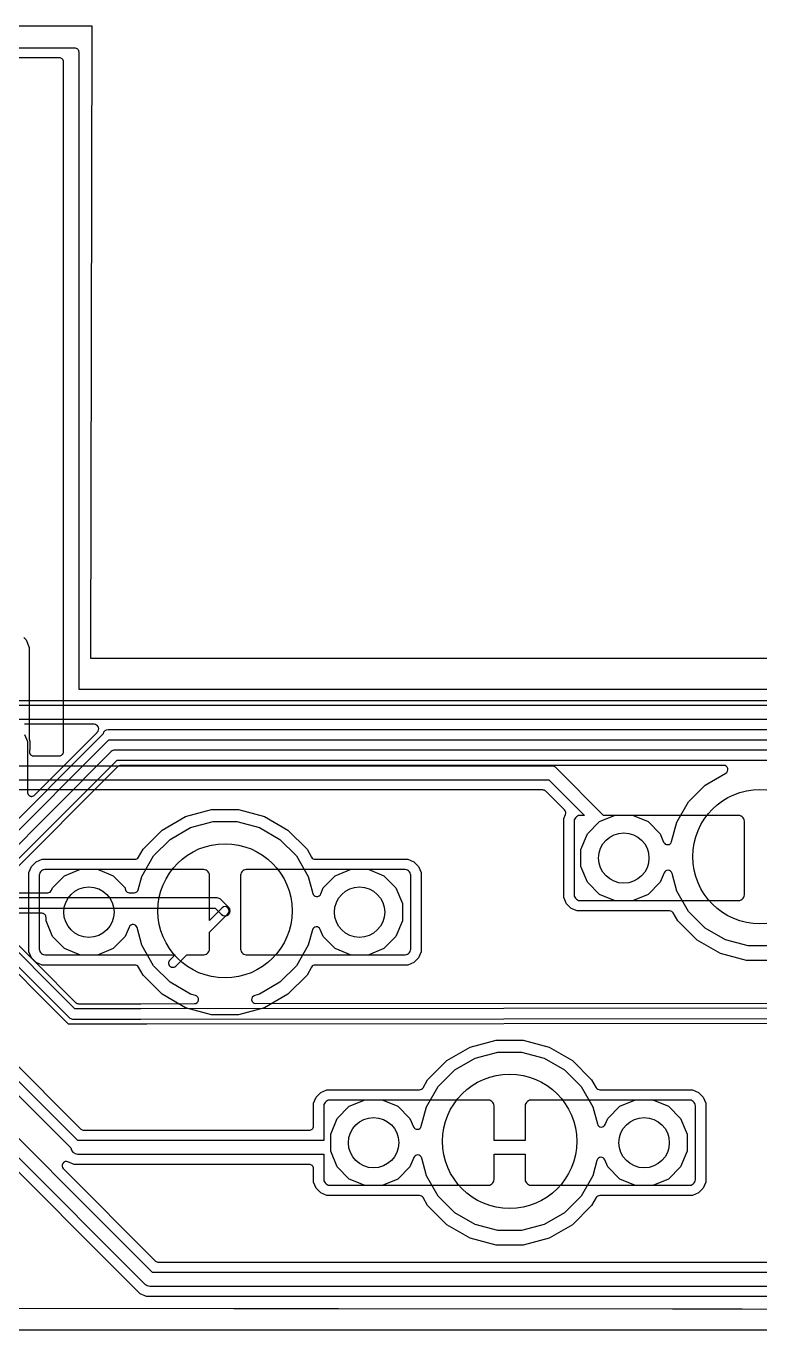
# Model space of a CAD drawing. Header units: millimetres. Extents: x -2 to 198, y 1 to 114.
# Drawn here: x 107.32 to 129.2, y 74.92 to 113.75 of the extents above; entities that cross this region are included whole.
import ezdxf

# ---------------------------------------------------------------- set-up
doc = ezdxf.new("R2010")
doc.units = ezdxf.units.MM

msp = doc.modelspace()

# ---------------------------------------------------------------- linework, layer by layer
at = {"layer": '16_copper'}
for points in [[(159.125, 93.99), (108.902, 93.99), (108.902, 112.973, 0.414214), (108.777, 113.098), (87.615, 113.098, 0.414214), (87.49, 112.973), (87.49, 94.411), (31.86, 94.411, 0.052526)], [(157.817, 93.514), (94.376, 93.514), (93.826, 94.064), (93.826, 95.053, 0.985666), (93.425, 95.508), (93.392, 95.475, 0.405782), (93.419, 95.053), (93.419, 93.992), (92.804, 93.377), (41.054, 93.377, 0.394851), (40.777, 93.368), (34.085, 86.677), (26.428, 86.716, 1), (26.426, 86.31), (34.168, 86.27), (34.179, 86.271, 0.186646), (34.313, 86.329), (41.055, 93.072), (92.868, 93.072, 0.198912), (92.975, 93.117), (93.587, 93.728), (94.148, 93.167, 0.198912), (94.291, 93.107), (157.733, 93.107)], [(107.281, 92.646), (107.366, 92.44), (107.366, 90.933), (107.367, 90.926), (107.367, 90.92), (107.368, 90.913), (107.369, 90.906), (107.371, 90.899), (107.373, 90.892), (107.376, 90.886), (107.378, 90.879), (107.382, 90.873), (107.385, 90.867), (107.389, 90.862), (107.393, 90.856), (107.398, 90.851), (107.402, 90.845), (107.408, 90.841), (107.413, 90.836), (107.418, 90.832), (107.424, 90.828), (107.43, 90.825), (107.436, 90.821), (107.443, 90.819), (107.449, 90.816), (107.456, 90.814), (107.462, 90.811), (107.469, 90.811), (107.476, 90.809), (107.483, 90.809), (107.49, 90.808), (107.497, 90.809, 0.185929), (107.579, 90.845), (109.425, 92.691, 0.04107), (109.438, 92.707), (109.443, 92.713), (109.445, 92.719, 0.693992), (109.349, 92.955), (107.273, 92.955, 0.668185)], [(155.873, 92.792), (109.767, 92.792, 0.362477), (109.617, 92.667), (106.384, 89.434), (103.359, 89.434), (101.499, 91.294, 0.198912), (101.391, 91.339), (100.946, 91.339), (100.922, 91.363, 0.934881), (100.349, 91.557), (100.334, 91.511, 0.567443), (100.706, 91.148), (100.775, 91.079, 0.198912), (100.883, 91.034), (101.328, 91.034), (103.188, 89.174, 0.198912), (103.296, 89.129), (106.408, 89.129, 0.362477), (106.558, 89.254), (109.791, 92.488), (155.81, 92.488)], [(153.825, 92.187), (109.971, 92.187, 0.198912), (109.864, 92.143), (106.531, 88.81), (103.212, 88.81), (103.204, 88.809), (101.231, 90.782, 0.198912), (101.159, 90.812), (100.682, 90.812, 0.947939), (100.102, 90.64), (100.117, 90.595, 0.686485), (100.682, 90.609), (101.117, 90.609), (103.061, 88.665, 0.429253), (103.212, 88.505), (106.594, 88.505, 0.198912), (106.702, 88.549), (110.035, 91.882), (153.762, 91.882)], [(129.546, 86.352), (128.845, 86.352), (128.169, 86.533), (127.562, 86.883), (127.067, 87.379), (126.716, 87.985), (126.575, 88.514, 0.71659), (126.339, 88.529), (126.222, 88.249), (125.863, 87.889), (125.393, 87.695), (124.885, 87.695), (124.416, 87.889), (124.056, 88.249), (123.862, 88.718), (123.862, 89.226), (124.056, 89.696), (124.416, 90.055), (124.885, 90.25), (125.393, 90.25), (125.863, 90.055), (126.222, 89.696), (126.326, 89.447, 0.71659), (126.562, 89.462), (126.716, 90.039), (127.067, 90.646), (127.562, 91.141), (128.178, 91.497, 0.767327), (128.115, 91.73), (110.149, 91.73, 0.198912), (110.061, 91.693), (106.72, 88.352)], [(100.204, 87.935), (107.97, 87.935, 0.303348), (108.085, 88.012), (108.114, 88.082), (108.474, 88.442), (108.943, 88.636), (109.451, 88.636), (109.921, 88.442), (110.28, 88.082, 0.459968), (110.425, 87.935), (110.547, 87.935, 0.339453), (110.668, 88.027), (110.774, 88.425), (111.125, 89.032), (111.62, 89.527), (112.227, 89.878), (112.903, 90.059), (113.604, 90.059), (114.28, 89.878), (114.887, 89.527), (115.382, 89.032), (115.732, 88.425), (115.869, 87.917, 0.71659), (116.105, 87.902), (116.179, 88.082), (116.539, 88.442), (117.008, 88.636), (117.516, 88.636), (117.986, 88.442), (118.345, 88.082), (118.54, 87.613), (118.54, 87.105), (118.345, 86.635), (117.986, 86.276), (117.516, 86.081), (117.008, 86.081), (116.539, 86.276), (116.179, 86.635), (116.092, 86.847, 0.716599), (115.856, 86.831), (115.732, 86.372), (115.382, 85.765), (114.887, 85.27), (114.28, 84.919), (114.138, 84.881, 0.877361), (114.171, 84.636), (132.208, 84.651)], [(100.393, 87.478), (112.959, 87.478), (113.146, 87.291, 1), (113.361, 87.506), (113.13, 87.738, 0.198912), (113.022, 87.782), (100.33, 87.782, 0.198912)], [(132.386, 84.499), (110.744, 84.48), (108.775, 84.48), (106.28, 86.976, 0.198912), (106.172, 87.02), (102.007, 87.02, 0.198912), (101.899, 86.976), (100.544, 85.621, 0.934881), (100.351, 85.048), (100.396, 85.033, 0.567443), (100.759, 85.405), (102.07, 86.716), (106.109, 86.716), (108.604, 84.22, 0.198912), (108.712, 84.176), (110.744, 84.176, 0.000215), (110.744, 84.176), (132.378, 84.194)], [(106.513, 86.958), (108.802, 84.669, 0.198912), (108.89, 84.633), (110.745, 84.633), (110.745, 84.633), (110.745, 84.633), (112.342, 84.634, 0.876609), (112.374, 84.88), (112.227, 84.919), (111.62, 85.27), (111.125, 85.765), (110.774, 86.372), (110.633, 86.9, 0.71659), (110.397, 86.916), (110.28, 86.635), (109.921, 86.276), (109.451, 86.081), (108.943, 86.081), (108.474, 86.276), (108.114, 86.635), (107.92, 87.105), (107.92, 87.2, 0.414214), (107.795, 87.325), (106.448, 87.325, 0.668185)], [(132.209, 84.042), (110.922, 84.023), (110.921, 84.023), (110.746, 84.023, 0.000212), (110.746, 84.023), (110.567, 84.023), (110.566, 84.023), (108.586, 84.023), (106.082, 86.527, 0.198912)]]:
    msp.add_lwpolyline(points, format="xyb", dxfattribs=at)
for points in [[(94.491, 93.666), (157.965, 93.666)], [(104.591, 75.559), (164.762, 75.509)]]:
    msp.add_lwpolyline(points, dxfattribs=at)
msp.add_lwpolyline([(121.386, 77.873), (120.709, 78.054), (120.102, 78.404), (119.607, 78.899), (119.257, 79.506), (119.115, 80.034, 0.71659), (118.879, 80.05), (118.763, 79.769), (118.404, 79.41), (117.934, 79.216), (117.426, 79.216), (116.956, 79.41), (116.597, 79.769), (116.403, 80.239), (116.403, 80.747), (116.597, 81.217), (116.956, 81.576), (117.426, 81.77), (117.934, 81.77), (118.404, 81.576), (118.763, 81.217), (118.866, 80.968, 0.71659), (119.102, 80.983), (119.257, 81.56), (119.607, 82.167), (120.102, 82.662), (120.709, 83.012), (121.386, 83.193), (122.086, 83.193), (122.763, 83.012), (123.37, 82.662), (123.865, 82.167), (124.215, 81.56), (124.351, 81.052, 0.71659), (124.587, 81.036), (124.662, 81.217), (125.021, 81.576), (125.491, 81.77), (125.999, 81.77), (126.469, 81.576), (126.828, 81.217), (127.022, 80.747), (127.022, 80.239), (126.828, 79.769), (126.469, 79.41), (125.999, 79.216), (125.491, 79.216), (125.021, 79.41), (124.662, 79.769), (124.574, 79.981, 0.71659), (124.338, 79.966), (124.215, 79.506), (123.865, 78.899), (123.37, 78.404), (122.763, 78.054), (122.086, 77.873)], format="xyb", close=True, dxfattribs=at)
at = {"layer": '1_copper'}
for points in [[(107.256, 95.536), (107.324, 95.468), (107.417, 95.244), (107.417, 92.534, 0.039903), (107.418, 92.514), (107.419, 92.511, 0.102019), (107.439, 92.455), (107.439, 92.203, 0.579998), (107.548, 92.014), (108.312, 92.014, 0.414214), (108.437, 92.139), (108.437, 112.684, 0.414214), (108.312, 112.809), (104.508, 112.809, 0.998875)], [(132.794, 76.626), (111.096, 76.626), (99.028, 88.694), (99.009, 88.71), (99.009, 96.052), (99.006, 96.08, 0.098197), (98.986, 96.124), (98.986, 107.772, 1), (98.783, 107.772), (98.783, 96.123, 0.154847), (98.759, 96.052), (98.759, 88.71, 0.449951), (98.741, 88.407), (110.868, 76.279, 0.198912), (111.012, 76.22), (132.878, 76.22, 0.198912)], [(103.461, 91.303), (122.903, 91.303), (123.964, 90.242), (123.827, 90.242), (123.79, 90.235), (123.756, 90.221), (123.724, 90.2), (123.698, 90.173), (123.677, 90.142), (123.663, 90.107), (123.655, 90.07), (123.655, 87.874), (123.663, 87.837), (123.677, 87.802), (123.698, 87.771), (123.724, 87.745), (123.756, 87.724), (123.79, 87.71), (123.827, 87.702), (128.564, 87.702), (128.6, 87.71), (128.635, 87.724), (128.666, 87.745), (128.693, 87.771), (128.714, 87.802), (128.728, 87.837), (128.735, 87.874), (128.735, 90.07), (128.728, 90.107), (128.714, 90.142), (128.693, 90.173), (128.666, 90.2), (128.635, 90.221), (128.6, 90.235), (128.564, 90.242), (124.538, 90.242), (123.131, 91.65, 0.198912), (122.987, 91.709), (103.474, 91.709)], [(129.598, 85.917), (128.793, 85.917), (128.016, 86.126), (127.32, 86.528), (126.751, 87.097), (126.613, 87.335, 0.267949), (126.505, 87.397), (123.747, 87.397), (123.565, 87.473), (123.426, 87.612), (123.351, 87.794), (123.351, 90.15), (123.399, 90.267, 0.303351), (123.372, 90.403), (122.813, 90.962, 0.198912), (122.725, 90.998), (106.913, 90.998, 0.693931)], [(99.299, 89.697), (108.656, 80.341, 0.394855), (108.858, 80.151), (116.196, 80.151), (116.196, 79.395), (116.203, 79.358), (116.218, 79.323), (116.239, 79.292), (116.265, 79.266), (116.296, 79.245), (116.331, 79.23), (116.368, 79.223), (121.104, 79.223), (121.141, 79.23), (121.176, 79.245), (121.207, 79.266), (121.233, 79.292), (121.254, 79.323), (121.269, 79.358), (121.276, 79.395), (121.276, 80.151), (122.196, 80.151), (122.196, 79.395), (122.203, 79.358), (122.218, 79.323), (122.239, 79.292), (122.265, 79.266), (122.296, 79.245), (122.331, 79.23), (122.368, 79.223), (127.104, 79.223), (127.141, 79.23), (127.176, 79.245), (127.207, 79.266), (127.233, 79.292), (127.254, 79.323), (127.269, 79.358), (127.276, 79.395), (127.276, 81.591), (127.269, 81.628), (127.254, 81.663), (127.233, 81.694), (127.207, 81.72), (127.176, 81.741), (127.141, 81.756), (127.104, 81.763), (122.368, 81.763), (122.331, 81.756), (122.296, 81.741), (122.265, 81.72), (122.239, 81.694), (122.218, 81.663), (122.203, 81.628), (122.196, 81.591), (122.196, 80.557), (121.276, 80.557), (121.276, 81.591), (121.269, 81.628), (121.254, 81.663), (121.233, 81.694), (121.207, 81.72), (121.176, 81.741), (121.141, 81.756), (121.104, 81.763), (116.368, 81.763), (116.331, 81.756), (116.296, 81.741), (116.265, 81.72), (116.239, 81.694), (116.218, 81.663), (116.203, 81.628), (116.196, 81.591), (116.196, 80.557), (108.87, 80.557), (99.532, 89.896)], [(132.979, 75.915), (110.911, 75.915), (110.724, 75.992), (101.287, 85.429, 0.668179)], [(104.545, 85.313), (108.96, 80.899, 0.198912), (109.048, 80.862), (115.766, 80.862, 0.414214), (115.891, 80.987), (115.891, 81.671), (115.967, 81.853), (116.106, 81.992), (116.288, 82.068), (119.046, 82.068, 0.267949), (119.154, 82.13), (119.292, 82.369), (119.86, 82.937), (120.557, 83.34), (121.334, 83.548), (122.138, 83.548), (122.915, 83.34), (123.612, 82.937), (124.18, 82.369), (124.318, 82.13, 0.267949), (124.426, 82.068), (127.184, 82.068), (127.366, 81.992), (127.505, 81.853), (127.581, 81.671), (127.581, 79.315), (127.505, 79.133), (127.366, 78.994), (127.184, 78.918), (124.426, 78.918, 0.267949), (124.318, 78.856), (124.18, 78.617), (123.612, 78.049), (122.915, 77.646), (122.138, 77.438), (121.334, 77.438), (120.557, 77.646), (119.86, 78.049), (119.292, 78.617), (119.154, 78.856, 0.267949), (119.046, 78.918), (116.288, 78.918), (116.106, 78.994), (115.967, 79.133), (115.891, 79.315), (115.891, 79.721, 0.414214), (115.766, 79.846), (108.757, 79.846), (108.57, 79.923, 0.820686), (108.434, 79.72), (111.186, 76.968, 0.198912), (111.274, 76.931), (132.616, 76.931, 0.198912)]]:
    msp.add_lwpolyline(points, format="xyb", dxfattribs=at)
for points in [[(112.851, 84.304), (112.074, 84.512), (111.378, 84.914), (110.809, 85.483), (110.671, 85.721, 0.267949), (110.563, 85.784), (107.805, 85.784), (107.623, 85.859), (107.484, 85.999), (107.409, 86.181), (107.409, 88.537), (107.484, 88.719), (107.623, 88.858), (107.805, 88.933), (110.563, 88.933, 0.267949), (110.671, 88.996), (110.809, 89.234), (111.378, 89.803), (112.074, 90.205), (112.851, 90.413), (113.656, 90.413), (114.433, 90.205), (115.129, 89.803), (115.698, 89.234), (115.835, 88.996, 0.267949), (115.944, 88.933), (118.701, 88.933), (118.883, 88.858), (119.023, 88.719), (119.098, 88.537), (119.098, 86.181), (119.023, 85.999), (118.883, 85.859), (118.701, 85.784), (115.944, 85.784, 0.267949), (115.835, 85.721), (115.698, 85.483), (115.129, 84.914), (114.433, 84.512), (113.656, 84.304)], [(111.736, 85.723, 0.114729), (111.785, 85.753), (112.12, 86.089), (112.622, 86.089), (112.658, 86.096), (112.693, 86.11), (112.724, 86.131), (112.751, 86.158), (112.772, 86.189), (112.786, 86.224), (112.793, 86.26), (112.793, 86.762), (113.342, 87.31, 1), (113.165, 87.487), (112.793, 87.115), (112.793, 88.457), (112.786, 88.494), (112.772, 88.528), (112.751, 88.56), (112.724, 88.586), (112.693, 88.607), (112.658, 88.621), (112.622, 88.629), (107.885, 88.629), (107.848, 88.621), (107.814, 88.607), (107.782, 88.586), (107.756, 88.56), (107.735, 88.528), (107.721, 88.494), (107.713, 88.457), (107.713, 86.26), (107.721, 86.224), (107.735, 86.189), (107.756, 86.158), (107.782, 86.131), (107.814, 86.11), (107.848, 86.096), (107.885, 86.089), (111.767, 86.089), (111.608, 85.93), (111.59, 85.908), (111.578, 85.883), (111.572, 85.856), (111.572, 85.828), (111.578, 85.8), (111.59, 85.775), (111.607, 85.753), (111.629, 85.736), (111.654, 85.724), (111.681, 85.717), (111.709, 85.717)]]:
    msp.add_lwpolyline(points, format="xyb", close=True, dxfattribs=at)
msp.add_lwpolyline([(118.658, 86.096), (118.693, 86.11), (118.724, 86.131), (118.751, 86.158), (118.772, 86.189), (118.786, 86.224), (118.793, 86.26), (118.793, 88.457), (118.786, 88.494), (118.772, 88.528), (118.751, 88.56), (118.724, 88.586), (118.693, 88.607), (118.658, 88.621), (118.622, 88.629), (113.885, 88.629), (113.848, 88.621), (113.814, 88.607), (113.782, 88.586), (113.756, 88.56), (113.735, 88.528), (113.721, 88.494), (113.713, 88.457), (113.713, 86.26), (113.721, 86.224), (113.735, 86.189), (113.756, 86.158), (113.782, 86.131), (113.814, 86.11), (113.848, 86.096), (113.885, 86.089), (118.622, 86.089)], close=True, dxfattribs=at)
msp.add_lwpolyline([(100.434, 75.568), (165.8, 75.513)], dxfattribs=at)
at = {"layer": 'drills_PTH'}
for centre, radius in [((129.195, 89.012), 2), ((125.139, 88.972), 0.75), ((113.253, 87.399), 2), ((109.197, 87.359), 0.75), ((117.262, 87.359), 0.75), ((121.736, 80.533), 2), ((117.68, 80.493), 0.75), ((125.745, 80.493), 0.75)]:
    msp.add_circle(centre, radius, dxfattribs=at)
at = {"layer": 'outline'}
for points in [[(164.145, 94.915), (109.256, 94.915), (109.296, 113.752), (87.073, 113.752), (87.033, 94.915), (32.145, 94.915)], [(32.145, 74.915), (164.145, 74.915)]]:
    msp.add_lwpolyline(points, dxfattribs=at)

doc.saveas('drawing.dxf')
